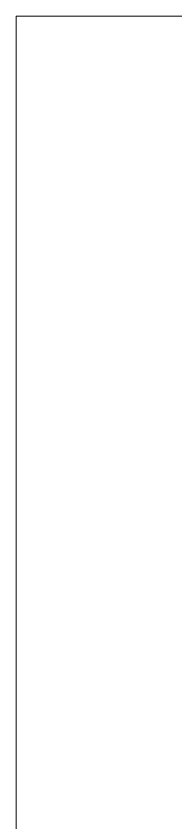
# Model space of a CAD drawing. Header units: millimetres. Extents: x -2171 to 1563, y -1758 to -1505.
# Drawn here: x -163.377 to -162.97, y -1727.862 to -1725.804 of the extents above; entities that cross this region are included whole.
import ezdxf

# ---------------------------------------------------------------- set-up
doc = ezdxf.new("R2010")
doc.units = ezdxf.units.MM
doc.linetypes.add('Wipeout_Contour', pattern=[1000, 0, -1000])
doc.layers.add('2D Drafting - General_Pen_No__87', color=251, linetype='Continuous', lineweight=9, true_color=0x6a6a6a)
doc.layers.add('Structural - Bearing_Pen_No__87', color=251, linetype='Continuous', lineweight=9, true_color=0x6a6a6a)
doc.layers.add('Structural - Bearing', color=7, linetype='Continuous')

# ---------------------------------------------------------------- blocks, each defined once
blk = doc.blocks.new('Section Element_72_1')
at = {"color": 254, "linetype": 'Wipeout_Contour', "lineweight": 0, "ltscale": 248643.697714}
blk.add_wipeout([(-10092, 28480), (-10092, 25400), (-9985.5, 25400), (-9985.5, 24520), (-9238, 24520), (-7500, 24520), (-7500, 27020), (-7408, 27020), (-7408, 28480)], dxfattribs=at).dxf.layer = 'Structural - Bearing'
at = {"layer": 'Structural - Bearing_Pen_No__87', "color": 251, "linetype": 'Continuous', "lineweight": 9, "true_color": 0x6a6a6a}
blk.add_line((-10092, 28480), (-10092, 24520), dxfattribs=at)
blk = doc.blocks.new('Section Element_205_1')
at = {"color": 254, "linetype": 'Wipeout_Contour', "lineweight": 0, "ltscale": 121267.763492}
blk.add_wipeout([(-10080, 28700), (-10092, 28700), (-10092, 28480), (-10080, 28480)], dxfattribs=at).dxf.layer = 'Structural - Bearing'
at = {"layer": 'Structural - Bearing_Pen_No__87', "color": 251, "linetype": 'Continuous', "lineweight": 9, "true_color": 0x6a6a6a}
for p, q in [((-10092, 28700), (-10080, 28700)), ((-10092, 28480), (-10092, 28700))]:
    blk.add_line(p, q, dxfattribs=at)
blk = doc.blocks.new('Section Element_206_1')
at = {"color": 254, "linetype": 'Wipeout_Contour', "lineweight": 0, "ltscale": 119704.284006}
blk.add_wipeout([(-7420, 28480), (-7420, 28700), (-10080, 28700), (-10080, 28480)], dxfattribs=at).dxf.layer = 'Structural - Bearing'
at = {"layer": 'Structural - Bearing_Pen_No__87', "color": 251, "linetype": 'Continuous', "lineweight": 9, "true_color": 0x6a6a6a}
blk.add_line((-7420, 28700), (-10080, 28700), dxfattribs=at)

msp = doc.modelspace()

# ---------------------------------------------------------------- block references
at = {"layer": 'Structural - Bearing', "lineweight": 0, "xscale": 0.001, "yscale": 0.001, "zscale": 0.001}
msp.add_blockref('Section Element_72_1', (-153.2853, -1754.5041), dxfattribs=at)

# ---------------------------------------------------------------- next in the draw order: block references
msp.add_blockref('Section Element_205_1', (-153.2853, -1754.5041), dxfattribs=at)

# ---------------------------------------------------------------- next in the draw order: block references
msp.add_blockref('Section Element_206_1', (-153.2853, -1754.5041), dxfattribs=at)

# ---------------------------------------------------------------- next in the draw order: linework, layer by layer
at = {"layer": '2D Drafting - General_Pen_No__87', "color": 251, "linetype": 'Continuous', "lineweight": 9, "true_color": 0x6a6a6a, "flags": 128}
msp.add_lwpolyline([(-160.6813, -1725.8041), (-163.3773, -1725.8041), (-163.3773, -1729.0341), (-163.2708, -1729.0341), (-163.2708, -1729.9841), (-154.3353, -1729.9841), (-154.3353, -1728.8541), (-153.3353, -1728.8541), (-153.3353, -1729.9841), (-152.9433, -1729.9841), (-152.9433, -1727.1541), (-160.6813, -1727.1541)], close=True, dxfattribs=at)

doc.saveas('drawing.dxf')
